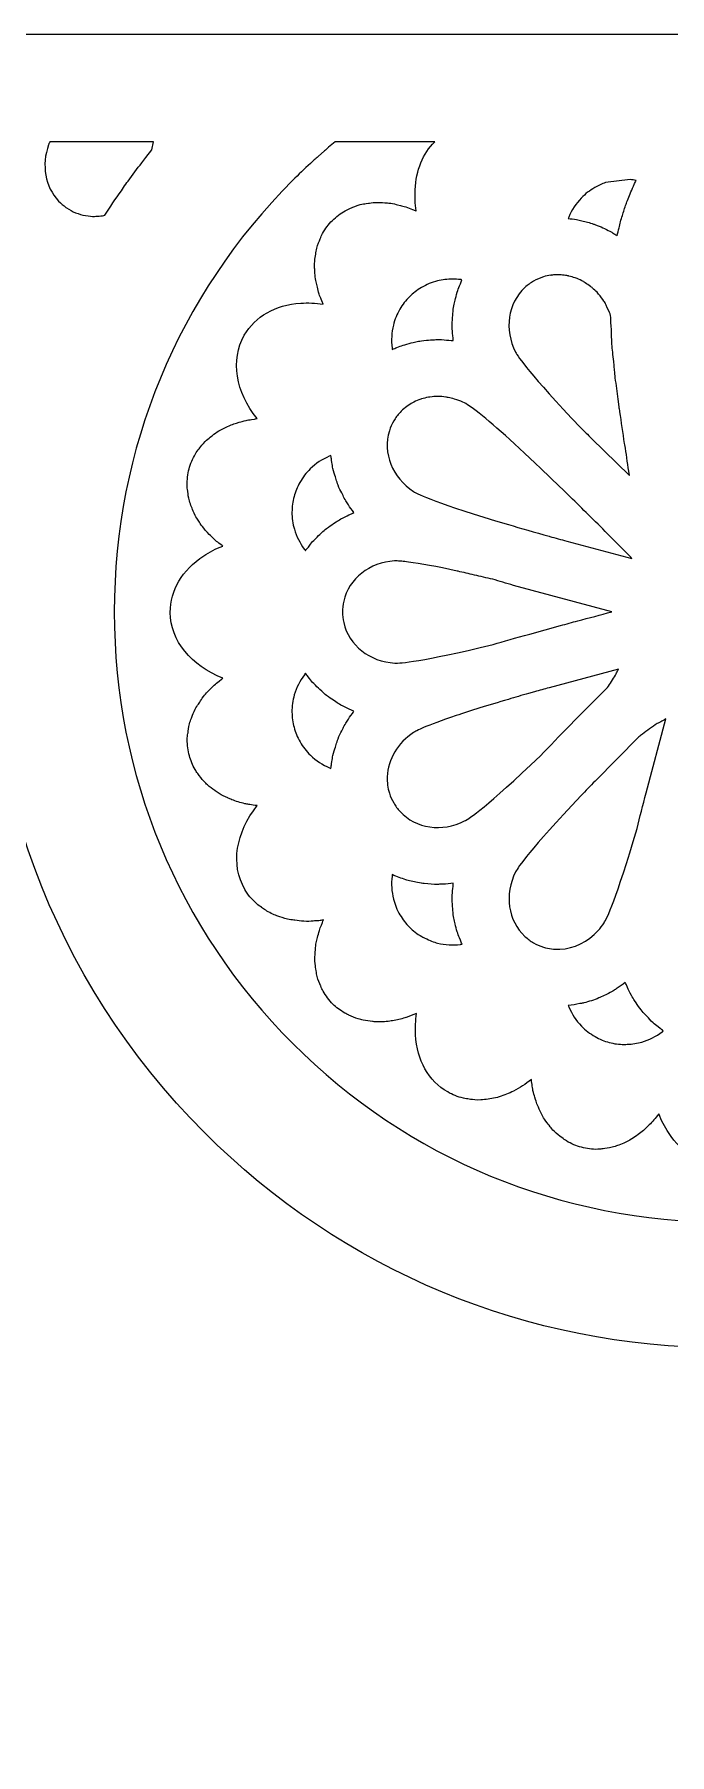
# Model space of a CAD drawing. Header units: millimetres. Extents: x 31 to 886, y -1164 to 562.
# Drawn here: x 220.5 to 267.8, y -148 to -19.9 of the extents above; entities that cross this region are included whole.
import ezdxf

# ---------------------------------------------------------------- set-up
doc = ezdxf.new("R2010")
doc.units = ezdxf.units.MM
doc.header["$MEASUREMENT"] = 0
doc.layers.add('Layer 4', color=7, linetype='Continuous')

msp = doc.modelspace()

# ---------------------------------------------------------------- linework, layer by layer
at = {"layer": 'Layer 4', "lineweight": 0}
msp.add_lwpolyline([(31.47, -19.87), (31.47, -468.29), (31.47, -581.1), (167.05, -581.1), (416.77, -581.1), (416.77, -19.87), (31.47, -19.87)], dxfattribs=at)
for points, knots in [([(39.47, -27.87), (39.47, -27.87), (183.81, -27.87), (183.81, -27.87), (189.93, -42.62), (202.08, -53.88), (217.23, -58.89), (216.05, -74.8), (221.81, -90.34), (233.1, -101.64), (243.45, -111.99), (257.17, -117.69), (271.71, -117.69), (273.08, -117.69), (274.47, -117.64), (275.85, -117.54), (280.01, -130.11), (288.38, -140.55), (299.66, -147.3), (291.05, -148.12), (282.67, -150.02), (274.15, -153.09), (264.72, -156.48), (255.42, -161.65), (246.51, -168.47), (238.43, -174.65), (225.02, -189.61), (220.25, -194.95), (219.86, -194.47), (219.41, -193.93), (218.96, -193.39), (215.78, -189.53), (210.97, -183.7), (208.04, -180.63), (194.32, -166.29), (178.92, -155.87), (162.26, -149.69), (153.42, -146.4), (143.44, -144.41), (132.59, -143.76), (131.5, -143.69), (130.56, -143.67), (129.72, -143.7), (114.96, -144.12), (101.32, -147.29), (89.18, -153.11), (76.95, -158.97), (65.94, -167.9), (55.52, -180.39), (52.03, -184.58), (49.31, -188.71), (47.42, -192.67), (44.65, -198.52), (41.61, -205.13), (39.47, -211.68), (39.47, -211.68), (39.47, -27.87), (39.47, -27.87)], [0, 0, 0, 0, 1, 1, 1, 2, 2, 2, 3, 3, 3, 4, 4, 4, 5, 5, 5, 6, 6, 6, 7, 7, 7, 8, 8, 8, 9, 9, 9, 10, 10, 10, 11, 11, 11, 12, 12, 12, 13, 13, 13, 14, 14, 14, 15, 15, 15, 16, 16, 16, 17, 17, 17, 18, 18, 18, 19, 19, 19, 19]), ([(221.52, -28.09), (221.53, -28.05), (221.56, -27.98), (221.61, -27.87), (221.61, -27.87), (229.34, -27.87), (229.34, -27.87), (229.34, -27.87), (229.21, -28.48), (229.21, -28.48), (229.21, -28.48), (228.77, -29.03), (228.77, -29.03), (228.67, -29.16), (228.56, -29.29), (228.46, -29.43), (228.11, -29.88), (227.76, -30.34), (227.44, -30.79), (227.32, -30.95), (227.22, -31.1), (227.09, -31.28), (227.09, -31.28), (226.94, -31.51), (226.94, -31.51), (226.5, -32.12), (226.09, -32.74), (225.71, -33.33), (225.69, -33.34), (225.66, -33.35), (225.63, -33.36), (225.5, -33.38), (225.34, -33.4), (225.12, -33.41), (225.06, -33.41), (225.01, -33.42), (224.95, -33.43), (224.76, -33.43), (224.53, -33.41), (224.26, -33.36), (224.02, -33.33), (223.78, -33.25), (223.52, -33.15), (223.3, -33.06), (223.08, -32.94), (222.86, -32.79), (222.86, -32.79), (222.81, -32.76), (222.81, -32.76), (222.62, -32.62), (222.44, -32.46), (222.26, -32.28), (221.26, -31.21), (220.98, -29.6), (221.52, -28.09)], [0, 0, 0, 0, 1, 1, 1, 2, 2, 2, 3, 3, 3, 4, 4, 4, 5, 5, 5, 6, 6, 6, 7, 7, 7, 8, 8, 8, 9, 9, 9, 10, 10, 10, 11, 11, 11, 12, 12, 12, 13, 13, 13, 14, 14, 14, 15, 15, 15, 16, 16, 16, 17, 17, 17, 18, 18, 18, 18]), ([(241.01, -29.48), (241.2, -29.31), (241.4, -29.14), (241.6, -28.96), (241.6, -28.96), (242.07, -28.55), (242.07, -28.55), (242.17, -28.46), (242.27, -28.37), (242.37, -28.28), (242.53, -28.14), (242.7, -28.01), (242.86, -27.87), (242.86, -27.87), (250.27, -27.87), (250.27, -27.87), (249.39, -28.74), (248.88, -29.98), (248.81, -31.45), (248.78, -31.95), (248.81, -32.48), (248.89, -33.02), (248.87, -33.01), (248.84, -33), (248.82, -32.99), (248.82, -32.99), (248.61, -32.9), (248.61, -32.9), (248.46, -32.84), (248.3, -32.77), (248.11, -32.71), (247.96, -32.67), (247.82, -32.63), (247.71, -32.61), (247.71, -32.61), (247.5, -32.56), (247.5, -32.56), (247.35, -32.52), (247.18, -32.48), (246.99, -32.45), (246.81, -32.43), (246.66, -32.42), (246.55, -32.41), (246.55, -32.41), (246.37, -32.4), (246.37, -32.4), (246.19, -32.39), (246.02, -32.38), (245.85, -32.39), (245.62, -32.4), (245.42, -32.43), (245.33, -32.45), (245.33, -32.45), (245.17, -32.47), (245.17, -32.47), (245.04, -32.49), (244.88, -32.51), (244.71, -32.55), (244.42, -32.63), (244.19, -32.74), (244.07, -32.79), (244.07, -32.79), (244, -32.82), (244, -32.82), (243.85, -32.88), (243.73, -32.93), (243.61, -33), (243.26, -33.2), (242.93, -33.44), (242.65, -33.73), (242.36, -34.02), (242.12, -34.34), (241.92, -34.7), (241.84, -34.84), (241.79, -34.97), (241.75, -35.09), (241.75, -35.09), (241.74, -35.1), (241.74, -35.1), (241.66, -35.27), (241.56, -35.5), (241.48, -35.79), (241.44, -35.95), (241.42, -36.1), (241.41, -36.24), (241.41, -36.24), (241.39, -36.36), (241.39, -36.36), (241.36, -36.5), (241.33, -36.7), (241.32, -36.95), (241.32, -37.11), (241.33, -37.26), (241.33, -37.36), (241.33, -37.36), (241.35, -37.54), (241.35, -37.54), (241.35, -37.7), (241.36, -37.88), (241.39, -38.08), (241.41, -38.23), (241.45, -38.38), (241.48, -38.49), (241.48, -38.49), (241.53, -38.7), (241.53, -38.7), (241.56, -38.85), (241.6, -39.02), (241.66, -39.21), (241.71, -39.35), (241.77, -39.49), (241.81, -39.6), (241.81, -39.6), (241.91, -39.83), (241.91, -39.83), (241.92, -39.88), (241.94, -39.92), (241.96, -39.96), (241.39, -39.88), (240.83, -39.85), (240.29, -39.89), (238.39, -40.02), (236.9, -40.87), (236.09, -42.28), (235.04, -44.13), (235.46, -46.51), (237.04, -48.49), (236.96, -48.5), (236.9, -48.52), (236.84, -48.53), (236.84, -48.53), (236.63, -48.56), (236.63, -48.56), (236.48, -48.57), (236.34, -48.59), (236.22, -48.62), (236.02, -48.67), (235.84, -48.72), (235.72, -48.76), (235.72, -48.76), (235.52, -48.82), (235.52, -48.82), (235.38, -48.86), (235.24, -48.9), (235.1, -48.96), (234.92, -49.03), (234.76, -49.11), (234.64, -49.18), (234.64, -49.18), (234.49, -49.25), (234.49, -49.25), (234.37, -49.31), (234.22, -49.38), (234.08, -49.47), (233.89, -49.6), (233.74, -49.72), (233.65, -49.8), (233.65, -49.8), (233.55, -49.87), (233.55, -49.87), (233.44, -49.96), (233.31, -50.06), (233.18, -50.19), (232.99, -50.38), (232.85, -50.56), (232.78, -50.66), (232.78, -50.66), (232.72, -50.74), (232.72, -50.74), (232.64, -50.84), (232.54, -50.97), (232.45, -51.12), (232.24, -51.47), (232.08, -51.85), (231.98, -52.24), (231.88, -52.63), (231.83, -53.04), (231.83, -53.45), (231.84, -53.59), (231.85, -53.73), (231.88, -53.88), (231.88, -53.88), (231.89, -53.94), (231.89, -53.94), (231.9, -54.1), (231.93, -54.34), (232, -54.62), (232.05, -54.78), (232.11, -54.92), (232.16, -55.05), (232.16, -55.05), (232.2, -55.15), (232.2, -55.15), (232.25, -55.28), (232.32, -55.48), (232.43, -55.7), (232.51, -55.84), (232.6, -55.97), (232.66, -56.06), (232.66, -56.06), (232.75, -56.19), (232.75, -56.19), (232.83, -56.33), (232.93, -56.49), (233.07, -56.65), (233.15, -56.76), (233.26, -56.87), (233.35, -56.96), (233.35, -56.96), (233.48, -57.11), (233.48, -57.11), (233.6, -57.23), (233.72, -57.36), (233.87, -57.49), (233.97, -57.59), (234.09, -57.68), (234.2, -57.76), (234.2, -57.76), (234.38, -57.9), (234.38, -57.9), (234.41, -57.93), (234.45, -57.96), (234.48, -57.98), (233.97, -58.18), (233.5, -58.42), (233.07, -58.7), (231.46, -59.76), (230.58, -61.26), (230.58, -62.92), (230.59, -65.04), (232.14, -66.89), (234.49, -67.82), (234.46, -67.85), (234.43, -67.87), (234.4, -67.9), (234.4, -67.9), (234.22, -68.04), (234.22, -68.04), (234.09, -68.14), (233.96, -68.23), (233.85, -68.33), (233.71, -68.47), (233.59, -68.6), (233.5, -68.69), (233.5, -68.69), (233.36, -68.84), (233.36, -68.84), (233.26, -68.95), (233.15, -69.06), (233.05, -69.19), (232.93, -69.34), (232.84, -69.49), (232.77, -69.61), (232.77, -69.61), (232.67, -69.75), (232.67, -69.75), (232.6, -69.86), (232.51, -70), (232.43, -70.14), (232.32, -70.36), (232.25, -70.55), (232.21, -70.66), (232.21, -70.66), (232.16, -70.8), (232.16, -70.8), (232.11, -70.92), (232.05, -71.06), (232.01, -71.22), (231.93, -71.5), (231.91, -71.74), (231.9, -71.88), (231.9, -71.88), (231.89, -71.95), (231.89, -71.95), (231.86, -72.08), (231.84, -72.22), (231.84, -72.39), (231.84, -72.81), (231.89, -73.21), (232, -73.6), (232.09, -73.95), (232.23, -74.28), (232.43, -74.63), (232.49, -74.73), (232.55, -74.82), (232.6, -74.89), (232.6, -74.89), (232.62, -74.92), (232.62, -74.92), (232.77, -75.14), (232.92, -75.33), (233.08, -75.5), (233.17, -75.6), (233.26, -75.68), (233.36, -75.77), (233.52, -75.92), (233.7, -76.06), (233.89, -76.19), (233.89, -76.19), (233.92, -76.22), (233.92, -76.22), (234.02, -76.28), (234.11, -76.35), (234.21, -76.41), (234.41, -76.53), (234.61, -76.63), (234.86, -76.74), (234.86, -76.74), (234.9, -76.76), (234.9, -76.76), (234.98, -76.8), (235.06, -76.83), (235.16, -76.87), (235.46, -76.99), (235.79, -77.09), (236.14, -77.17), (236.24, -77.19), (236.34, -77.21), (236.43, -77.22), (236.43, -77.22), (236.5, -77.23), (236.5, -77.23), (236.66, -77.26), (236.85, -77.29), (237.05, -77.31), (235.47, -79.31), (235.05, -81.7), (236.13, -83.55), (236.35, -83.94), (236.64, -84.29), (237, -84.61), (237.13, -84.73), (237.27, -84.82), (237.36, -84.88), (237.36, -84.88), (237.38, -84.9), (237.38, -84.9), (237.55, -85.02), (237.79, -85.19), (238.09, -85.34), (238.24, -85.42), (238.39, -85.47), (238.52, -85.51), (238.52, -85.51), (238.59, -85.54), (238.59, -85.54), (238.78, -85.61), (239.02, -85.7), (239.3, -85.76), (239.47, -85.8), (239.64, -85.82), (239.78, -85.84), (239.78, -85.84), (239.86, -85.85), (239.86, -85.85), (240.06, -85.88), (240.28, -85.91), (240.51, -85.92), (240.78, -85.95), (241.03, -85.93), (241.22, -85.91), (241.22, -85.91), (241.32, -85.9), (241.32, -85.9), (241.46, -85.9), (241.6, -85.89), (241.73, -85.87), (241.82, -85.86), (241.9, -85.85), (241.98, -85.83), (241.96, -85.9), (241.93, -85.95), (241.91, -86.01), (241.91, -86.01), (241.83, -86.21), (241.83, -86.21), (241.77, -86.35), (241.72, -86.48), (241.68, -86.62), (241.62, -86.81), (241.58, -86.98), (241.54, -87.14), (241.54, -87.14), (241.5, -87.33), (241.5, -87.33), (241.46, -87.46), (241.43, -87.6), (241.41, -87.75), (241.38, -87.98), (241.37, -88.18), (241.37, -88.3), (241.37, -88.3), (241.36, -88.45), (241.36, -88.45), (241.35, -88.57), (241.34, -88.73), (241.35, -88.89), (241.36, -89.14), (241.4, -89.36), (241.42, -89.48), (241.42, -89.48), (241.44, -89.61), (241.44, -89.61), (241.46, -89.77), (241.48, -89.9), (241.51, -90.03), (241.59, -90.32), (241.7, -90.55), (241.77, -90.71), (241.77, -90.71), (241.78, -90.74), (241.78, -90.74), (241.84, -90.89), (241.89, -91.01), (241.96, -91.12), (242.16, -91.48), (242.4, -91.81), (242.69, -92.1), (242.94, -92.34), (243.23, -92.56), (243.57, -92.76), (243.66, -92.82), (243.77, -92.87), (243.84, -92.9), (243.84, -92.9), (243.88, -92.92), (243.88, -92.92), (244.11, -93.03), (244.34, -93.12), (244.57, -93.19), (244.69, -93.23), (244.82, -93.26), (244.93, -93.29), (245.16, -93.34), (245.39, -93.37), (245.63, -93.39), (245.63, -93.39), (245.68, -93.4), (245.68, -93.4), (245.73, -93.4), (245.79, -93.41), (245.84, -93.41), (245.84, -93.41), (245.85, -93.41), (245.86, -93.41), (246.23, -93.45), (246.58, -93.41), (246.92, -93.36), (246.98, -93.36), (247.05, -93.34), (247.13, -93.33), (247.45, -93.28), (247.76, -93.2), (248.04, -93.12), (248.04, -93.12), (248.11, -93.1), (248.11, -93.1), (248.12, -93.09), (248.13, -93.09), (248.14, -93.09), (248.39, -93.01), (248.65, -92.91), (248.92, -92.79), (248.84, -93.33), (248.81, -93.87), (248.84, -94.38), (248.95, -96.3), (249.8, -97.82), (251.24, -98.64), (251.59, -98.85), (251.98, -99), (252.4, -99.1), (252.56, -99.14), (252.71, -99.16), (252.82, -99.17), (252.82, -99.17), (252.94, -99.19), (252.94, -99.19), (253.09, -99.21), (253.36, -99.26), (253.69, -99.23), (253.73, -99.23), (253.77, -99.23), (253.82, -99.22), (254.2, -99.2), (254.56, -99.14), (254.93, -99.04), (254.97, -99.03), (255.01, -99.01), (255.06, -99), (255.44, -98.89), (255.79, -98.74), (256.14, -98.57), (256.59, -98.34), (257.03, -98.05), (257.46, -97.71), (257.46, -97.76), (257.47, -97.81), (257.48, -97.86), (257.48, -97.86), (257.51, -98.08), (257.51, -98.08), (257.53, -98.24), (257.55, -98.39), (257.58, -98.53), (257.63, -98.72), (257.68, -98.89), (257.72, -99.02), (257.72, -99.02), (257.78, -99.21), (257.78, -99.21), (257.82, -99.36), (257.86, -99.5), (257.92, -99.63), (258, -99.84), (258.09, -100.01), (258.15, -100.11), (258.15, -100.11), (258.22, -100.26), (258.22, -100.26), (258.28, -100.39), (258.35, -100.52), (258.43, -100.66), (258.57, -100.87), (258.71, -101.03), (258.78, -101.12), (258.78, -101.12), (258.87, -101.23), (258.87, -101.23), (258.94, -101.33), (259.03, -101.44), (259.15, -101.56), (259.35, -101.77), (259.56, -101.91), (259.69, -102), (259.69, -102), (259.73, -102.04), (259.73, -102.04), (259.85, -102.14), (259.96, -102.22), (260.08, -102.29), (260.43, -102.5), (260.81, -102.66), (261.19, -102.76), (261.58, -102.86), (261.98, -102.93), (262.4, -102.91), (262.4, -102.91), (262.49, -102.9), (262.49, -102.9), (262.58, -102.9), (262.68, -102.88), (262.8, -102.87), (262.97, -102.85), (263.2, -102.83), (263.47, -102.76), (263.63, -102.72), (263.77, -102.67), (263.88, -102.63), (263.88, -102.63), (263.97, -102.59), (263.97, -102.59), (264.14, -102.53), (264.3, -102.47), (264.49, -102.38), (264.62, -102.32), (264.75, -102.24), (264.88, -102.16), (264.88, -102.16), (264.94, -102.13), (264.94, -102.13), (265.09, -102.04), (265.25, -101.94), (265.42, -101.81), (265.55, -101.71), (265.68, -101.6), (265.81, -101.5), (265.96, -101.36), (266.1, -101.23), (266.24, -101.09), (266.36, -100.97), (266.47, -100.85), (266.58, -100.72), (266.7, -100.58), (266.81, -100.44), (266.94, -100.26), (267.14, -100.77), (267.39, -101.24), (267.66, -101.66), (268.72, -103.27), (270.22, -104.16), (271.88, -104.16), (271.88, -104.16), (271.88, -104.16), (271.88, -104.16), (273.51, -104.15), (274.99, -103.28), (276.04, -101.69), (276.33, -101.26), (276.58, -100.77), (276.79, -100.25), (276.92, -100.44), (277.05, -100.6), (277.18, -100.74), (277.28, -100.86), (277.38, -100.96), (277.48, -101.07), (277.64, -101.23), (277.8, -101.38), (278.01, -101.56), (278.11, -101.64), (278.21, -101.72), (278.3, -101.79), (278.48, -101.92), (278.66, -102.04), (278.88, -102.17), (278.88, -102.17), (278.94, -102.2), (278.94, -102.2), (279.03, -102.26), (279.13, -102.32), (279.23, -102.36), (279.53, -102.51), (279.81, -102.6), (279.92, -102.64), (279.92, -102.64), (279.93, -102.64), (279.93, -102.64), (280.04, -102.68), (280.15, -102.72), (280.26, -102.75), (280.55, -102.82), (280.86, -102.87), (281.14, -102.88), (281.17, -102.88), (281.21, -102.89), (281.26, -102.89), (281.26, -102.89), (281.34, -102.9), (281.34, -102.9), (281.36, -102.9), (281.38, -102.9), (281.4, -102.9), (281.79, -102.9), (282.18, -102.84), (282.56, -102.74), (282.95, -102.64), (283.32, -102.48), (283.69, -102.26), (283.82, -102.18), (283.93, -102.09), (284.03, -102.01), (284.03, -102.01), (284.04, -102), (284.04, -102), (284.17, -101.91), (284.39, -101.75), (284.6, -101.53), (284.72, -101.42), (284.8, -101.31), (284.88, -101.2), (284.88, -101.2), (284.94, -101.12), (284.94, -101.12), (285.03, -101.02), (285.18, -100.85), (285.32, -100.62), (285.4, -100.49), (285.46, -100.36), (285.5, -100.27), (285.5, -100.27), (285.59, -100.11), (285.59, -100.11), (285.65, -99.98), (285.74, -99.81), (285.83, -99.6), (285.87, -99.47), (285.91, -99.34), (285.95, -99.21), (285.95, -99.21), (286, -99.04), (286, -99.04), (286.05, -98.88), (286.11, -98.7), (286.15, -98.49), (286.18, -98.35), (286.2, -98.21), (286.21, -98.1), (286.21, -98.1), (286.24, -97.89), (286.24, -97.89), (286.25, -97.82), (286.26, -97.75), (286.27, -97.68), (286.34, -97.74), (286.41, -97.79), (286.47, -97.83), (286.47, -97.83), (286.48, -97.84), (286.48, -97.84), (286.53, -97.88), (286.59, -97.93), (286.64, -97.97), (286.95, -98.18), (287.28, -98.38), (287.62, -98.55), (287.69, -98.59), (287.77, -98.62), (287.82, -98.64), (287.82, -98.64), (287.86, -98.66), (287.86, -98.66), (288.13, -98.78), (288.4, -98.88), (288.65, -98.96), (288.77, -98.99), (288.88, -99.02), (288.99, -99.05), (289.26, -99.12), (289.53, -99.16), (289.8, -99.18), (289.8, -99.18), (289.84, -99.19), (289.84, -99.19), (289.92, -99.2), (289.97, -99.2), (290.02, -99.2), (290.38, -99.24), (290.67, -99.19), (290.83, -99.16), (290.83, -99.16), (290.95, -99.14), (290.95, -99.14), (291.09, -99.13), (291.22, -99.11), (291.34, -99.08), (291.76, -98.98), (292.15, -98.82), (292.51, -98.61), (293.95, -97.78), (294.79, -96.26), (294.89, -94.33), (294.92, -93.83), (294.89, -93.3), (294.81, -92.77), (295.09, -92.89), (295.34, -92.99), (295.58, -93.06), (295.63, -93.08), (295.68, -93.09), (295.71, -93.1), (296.01, -93.19), (296.3, -93.26), (296.62, -93.31), (296.62, -93.31), (296.65, -93.32), (296.65, -93.32), (296.7, -93.32), (296.75, -93.33), (296.8, -93.34), (297.11, -93.38), (297.46, -93.43), (297.82, -93.39), (297.9, -93.38), (297.98, -93.38), (298.05, -93.37), (298.05, -93.37), (298.09, -93.37), (298.09, -93.37), (298.34, -93.35), (298.58, -93.31), (298.82, -93.26), (298.94, -93.23), (299.06, -93.2), (299.17, -93.16), (299.4, -93.09), (299.63, -93), (299.84, -92.89), (299.84, -92.89), (299.88, -92.87), (299.88, -92.87), (299.99, -92.83), (300.08, -92.78), (300.17, -92.72), (300.52, -92.52), (300.81, -92.3), (301.05, -92.05), (301.34, -91.76), (301.58, -91.43), (301.78, -91.07), (301.85, -90.96), (301.9, -90.83), (301.96, -90.68), (301.96, -90.68), (301.97, -90.65), (301.97, -90.65), (302.04, -90.49), (302.14, -90.26), (302.22, -89.97), (302.26, -89.8), (302.28, -89.64), (302.3, -89.51), (302.3, -89.51), (302.31, -89.43), (302.31, -89.43), (302.33, -89.3), (302.37, -89.09), (302.38, -88.83), (302.38, -88.67), (302.37, -88.51), (302.36, -88.39), (302.36, -88.39), (302.36, -88.34), (302.36, -88.34), (302.36, -88.34), (302.35, -88.24), (302.35, -88.24), (302.35, -88.07), (302.34, -87.9), (302.31, -87.7), (302.29, -87.55), (302.25, -87.41), (302.22, -87.29), (302.22, -87.29), (302.17, -87.09), (302.17, -87.09), (302.14, -86.93), (302.1, -86.76), (302.04, -86.57), (301.99, -86.43), (301.93, -86.29), (301.88, -86.17), (301.88, -86.17), (301.8, -85.96), (301.8, -85.96), (301.78, -85.91), (301.76, -85.86), (301.74, -85.81), (301.82, -85.82), (301.9, -85.83), (301.99, -85.84), (302.14, -85.86), (302.3, -85.87), (302.45, -85.88), (302.45, -85.88), (302.53, -85.88), (302.53, -85.88), (302.76, -85.91), (302.99, -85.91), (303.23, -85.89), (303.23, -85.89), (303.3, -85.89), (303.3, -85.89), (303.37, -85.89), (303.44, -85.88), (303.46, -85.88), (303.81, -85.85), (304.17, -85.8), (304.51, -85.71), (304.57, -85.7), (304.63, -85.68), (304.7, -85.66), (305.05, -85.57), (305.38, -85.44), (305.71, -85.27), (305.74, -85.25), (305.77, -85.24), (305.85, -85.19), (306.2, -85), (306.5, -84.79), (306.74, -84.56), (306.79, -84.51), (306.84, -84.47), (306.87, -84.43), (307.17, -84.14), (307.41, -83.83), (307.61, -83.49), (308.66, -81.65), (308.24, -79.27), (306.66, -77.29), (306.85, -77.26), (307.05, -77.23), (307.24, -77.2), (307.24, -77.2), (307.3, -77.19), (307.3, -77.19), (307.39, -77.17), (307.49, -77.16), (307.58, -77.14), (307.92, -77.06), (308.26, -76.95), (308.56, -76.83), (308.66, -76.8), (308.74, -76.76), (308.82, -76.72), (308.82, -76.72), (308.86, -76.7), (308.86, -76.7), (309.11, -76.59), (309.32, -76.48), (309.51, -76.37), (309.53, -76.35), (309.56, -76.33), (309.58, -76.32), (309.59, -76.38), (309.6, -76.45), (309.61, -76.52), (309.63, -76.7), (309.66, -76.88), (309.69, -77.05), (309.69, -77.05), (309.72, -77.23), (309.72, -77.23), (309.73, -77.35), (309.75, -77.47), (309.78, -77.6), (309.81, -77.77), (309.85, -77.94), (309.88, -78.12), (309.88, -78.12), (309.94, -78.36), (309.94, -78.36), (309.96, -78.45), (309.98, -78.55), (310, -78.66), (310.04, -78.8), (310.08, -78.95), (310.13, -79.13), (310.13, -79.13), (310.18, -79.34), (310.18, -79.34), (310.21, -79.45), (310.24, -79.56), (310.27, -79.67), (310.32, -79.84), (310.37, -79.99), (310.42, -80.15), (310.42, -80.15), (310.49, -80.37), (310.49, -80.37), (310.52, -80.47), (310.55, -80.56), (310.59, -80.66), (310.63, -80.79), (310.68, -80.92), (310.73, -81.06), (310.73, -81.06), (310.83, -81.35), (310.83, -81.35), (310.86, -81.44), (310.9, -81.53), (310.93, -81.63), (310.98, -81.76), (311.03, -81.88), (311.09, -82.01), (311.09, -82.01), (311.14, -82.13), (311.14, -82.13), (311.27, -82.46), (311.4, -82.78), (311.54, -83.08), (311.54, -83.08), (311.68, -83.41), (311.68, -83.41), (311.75, -83.58), (311.83, -83.74), (311.91, -83.9), (311.91, -83.9), (312.02, -84.15), (312.02, -84.15), (312.02, -84.15), (311.82, -84.54), (311.82, -84.54), (311.76, -84.66), (311.69, -84.78), (311.63, -84.89), (311.49, -85.14), (311.35, -85.39), (311.2, -85.65), (311.2, -85.65), (310.9, -86.16), (310.9, -86.16), (310.84, -86.26), (310.78, -86.37), (310.72, -86.47), (310.57, -86.71), (310.42, -86.95), (310.25, -87.21), (310.25, -87.21), (309.92, -87.73), (309.92, -87.73), (309.86, -87.82), (309.8, -87.91), (309.74, -88.01), (309.57, -88.26), (309.4, -88.51), (309.22, -88.77), (309.22, -88.77), (308.92, -89.2), (308.92, -89.2), (308.85, -89.3), (308.78, -89.4), (308.71, -89.5), (308.52, -89.77), (308.32, -90.02), (308.12, -90.29), (308.12, -90.29), (307.79, -90.73), (307.79, -90.73), (307.73, -90.8), (307.68, -90.88), (307.62, -90.95), (307.42, -91.21), (307.21, -91.46), (306.99, -91.73), (306.99, -91.73), (306.65, -92.13), (306.65, -92.13), (306.59, -92.21), (306.53, -92.28), (306.47, -92.36), (306.25, -92.62), (306.02, -92.86), (305.78, -93.14), (305.78, -93.14), (305.46, -93.5), (305.46, -93.5), (305.39, -93.57), (305.33, -93.65), (305.26, -93.72), (304.85, -94.16), (304.43, -94.6), (304, -95.04), (295.42, -103.61), (284.01, -108.33), (271.85, -108.33), (271.85, -108.33), (271.85, -108.33), (271.85, -108.33), (259.69, -108.33), (248.27, -103.61), (239.7, -95.04), (231.13, -86.46), (226.41, -75.05), (226.41, -62.89), (226.41, -50.73), (231.13, -39.31), (239.7, -30.74), (240.12, -30.32), (240.56, -29.9), (241.01, -29.48)], [0, 0, 0, 0, 1, 1, 1, 2, 2, 2, 3, 3, 3, 4, 4, 4, 5, 5, 5, 6, 6, 6, 7, 7, 7, 8, 8, 8, 9, 9, 9, 10, 10, 10, 11, 11, 11, 12, 12, 12, 13, 13, 13, 14, 14, 14, 15, 15, 15, 16, 16, 16, 17, 17, 17, 18, 18, 18, 19, 19, 19, 20, 20, 20, 21, 21, 21, 22, 22, 22, 23, 23, 23, 24, 24, 24, 25, 25, 25, 26, 26, 26, 27, 27, 27, 28, 28, 28, 29, 29, 29, 30, 30, 30, 31, 31, 31, 32, 32, 32, 33, 33, 33, 34, 34, 34, 35, 35, 35, 36, 36, 36, 37, 37, 37, 38, 38, 38, 39, 39, 39, 40, 40, 40, 41, 41, 41, 42, 42, 42, 43, 43, 43, 44, 44, 44, 45, 45, 45, 46, 46, 46, 47, 47, 47, 48, 48, 48, 49, 49, 49, 50, 50, 50, 51, 51, 51, 52, 52, 52, 53, 53, 53, 54, 54, 54, 55, 55, 55, 56, 56, 56, 57, 57, 57, 58, 58, 58, 59, 59, 59, 60, 60, 60, 61, 61, 61, 62, 62, 62, 63, 63, 63, 64, 64, 64, 65, 65, 65, 66, 66, 66, 67, 67, 67, 68, 68, 68, 69, 69, 69, 70, 70, 70, 71, 71, 71, 72, 72, 72, 73, 73, 73, 74, 74, 74, 75, 75, 75, 76, 76, 76, 77, 77, 77, 78, 78, 78, 79, 79, 79, 80, 80, 80, 81, 81, 81, 82, 82, 82, 83, 83, 83, 84, 84, 84, 85, 85, 85, 86, 86, 86, 87, 87, 87, 88, 88, 88, 89, 89, 89, 90, 90, 90, 91, 91, 91, 92, 92, 92, 93, 93, 93, 94, 94, 94, 95, 95, 95, 96, 96, 96, 97, 97, 97, 98, 98, 98, 99, 99, 99, 100, 100, 100, 101, 101, 101, 102, 102, 102, 103, 103, 103, 104, 104, 104, 105, 105, 105, 106, 106, 106, 107, 107, 107, 108, 108, 108, 109, 109, 109, 110, 110, 110, 111, 111, 111, 112, 112, 112, 113, 113, 113, 114, 114, 114, 115, 115, 115, 116, 116, 116, 117, 117, 117, 118, 118, 118, 119, 119, 119, 120, 120, 120, 121, 121, 121, 122, 122, 122, 123, 123, 123, 124, 124, 124, 125, 125, 125, 126, 126, 126, 127, 127, 127, 128, 128, 128, 129, 129, 129, 130, 130, 130, 131, 131, 131, 132, 132, 132, 133, 133, 133, 134, 134, 134, 135, 135, 135, 136, 136, 136, 137, 137, 137, 138, 138, 138, 139, 139, 139, 140, 140, 140, 141, 141, 141, 142, 142, 142, 143, 143, 143, 144, 144, 144, 145, 145, 145, 146, 146, 146, 147, 147, 147, 148, 148, 148, 149, 149, 149, 150, 150, 150, 151, 151, 151, 152, 152, 152, 153, 153, 153, 154, 154, 154, 155, 155, 155, 156, 156, 156, 157, 157, 157, 158, 158, 158, 159, 159, 159, 160, 160, 160, 161, 161, 161, 162, 162, 162, 163, 163, 163, 164, 164, 164, 165, 165, 165, 166, 166, 166, 167, 167, 167, 168, 168, 168, 169, 169, 169, 170, 170, 170, 171, 171, 171, 172, 172, 172, 173, 173, 173, 174, 174, 174, 175, 175, 175, 176, 176, 176, 177, 177, 177, 178, 178, 178, 179, 179, 179, 180, 180, 180, 181, 181, 181, 182, 182, 182, 183, 183, 183, 184, 184, 184, 185, 185, 185, 186, 186, 186, 187, 187, 187, 188, 188, 188, 189, 189, 189, 190, 190, 190, 191, 191, 191, 192, 192, 192, 193, 193, 193, 194, 194, 194, 195, 195, 195, 196, 196, 196, 197, 197, 197, 198, 198, 198, 199, 199, 199, 200, 200, 200, 201, 201, 201, 202, 202, 202, 203, 203, 203, 204, 204, 204, 205, 205, 205, 206, 206, 206, 207, 207, 207, 208, 208, 208, 209, 209, 209, 210, 210, 210, 211, 211, 211, 212, 212, 212, 213, 213, 213, 214, 214, 214, 215, 215, 215, 216, 216, 216, 217, 217, 217, 218, 218, 218, 219, 219, 219, 220, 220, 220, 221, 221, 221, 222, 222, 222, 223, 223, 223, 224, 224, 224, 225, 225, 225, 226, 226, 226, 227, 227, 227, 228, 228, 228, 229, 229, 229, 230, 230, 230, 231, 231, 231, 232, 232, 232, 233, 233, 233, 234, 234, 234, 235, 235, 235, 236, 236, 236, 237, 237, 237, 238, 238, 238, 239, 239, 239, 240, 240, 240, 241, 241, 241, 242, 242, 242, 243, 243, 243, 244, 244, 244, 245, 245, 245, 246, 246, 246, 247, 247, 247, 248, 248, 248, 249, 249, 249, 250, 250, 250, 251, 251, 251, 252, 252, 252, 253, 253, 253, 254, 254, 254, 255, 255, 255, 256, 256, 256, 257, 257, 257, 258, 258, 258, 259, 259, 259, 260, 260, 260, 261, 261, 261, 262, 262, 262, 263, 263, 263, 264, 264, 264, 265, 265, 265, 266, 266, 266, 267, 267, 267, 268, 268, 268, 269, 269, 269, 270, 270, 270, 271, 271, 271, 272, 272, 272, 273, 273, 273, 274, 274, 274, 275, 275, 275, 276, 276, 276, 277, 277, 277, 278, 278, 278, 279, 279, 279, 280, 280, 280, 281, 281, 281, 282, 282, 282, 283, 283, 283, 284, 284, 284, 285, 285, 285, 286, 286, 286, 287, 287, 287, 288, 288, 288, 289, 289, 289, 290, 290, 290, 291, 291, 291, 292, 292, 292, 293, 293, 293, 294, 294, 294, 295, 295, 295, 296, 296, 296, 297, 297, 297, 298, 298, 298, 299, 299, 299, 300, 300, 300, 301, 301, 301, 302, 302, 302, 303, 303, 303, 304, 304, 304, 305, 305, 305, 306, 306, 306, 307, 307, 307, 308, 308, 308, 309, 309, 309, 310, 310, 310, 311, 311, 311, 312, 312, 312, 313, 313, 313, 314, 314, 314, 315, 315, 315, 316, 316, 316, 317, 317, 317, 318, 318, 318, 319, 319, 319, 320, 320, 320, 321, 321, 321, 322, 322, 322, 323, 323, 323, 324, 324, 324, 325, 325, 325, 326, 326, 326, 327, 327, 327, 328, 328, 328, 329, 329, 329, 330, 330, 330, 331, 331, 331, 332, 332, 332, 333, 333, 333, 334, 334, 334, 335, 335, 335, 336, 336, 336, 337, 337, 337, 338, 338, 338, 339, 339, 339, 340, 340, 340, 341, 341, 341, 342, 342, 342, 343, 343, 343, 344, 344, 344, 345, 345, 345, 346, 346, 346, 347, 347, 347, 348, 348, 348, 349, 349, 349, 350, 350, 350, 350]), ([(260.24, -33.48), (260.47, -32.95), (260.78, -32.47), (261.18, -32.06), (261.47, -31.75), (261.81, -31.49), (262.18, -31.28), (262.44, -31.13), (262.72, -31), (262.99, -30.91), (262.99, -30.91), (264.81, -30.69), (264.81, -30.69), (264.96, -30.7), (265.11, -30.72), (265.26, -30.75), (265.21, -30.85), (265.16, -30.95), (265.11, -31.05), (265.08, -31.13), (265.04, -31.21), (265.02, -31.27), (265.02, -31.27), (265, -31.32), (265, -31.32), (264.83, -31.71), (264.69, -32.04), (264.57, -32.35), (264.53, -32.47), (264.49, -32.58), (264.45, -32.71), (264.45, -32.71), (264.4, -32.85), (264.4, -32.85), (264.32, -33.1), (264.22, -33.4), (264.13, -33.71), (264.09, -33.86), (264.06, -34.01), (264.01, -34.18), (264.01, -34.18), (263.99, -34.29), (263.99, -34.29), (263.94, -34.48), (263.89, -34.67), (263.85, -34.87), (263.81, -34.84), (263.78, -34.82), (263.74, -34.79), (263.74, -34.79), (263.68, -34.75), (263.68, -34.75), (263.6, -34.7), (263.52, -34.65), (263.44, -34.61), (263.1, -34.41), (262.74, -34.24), (262.37, -34.1), (262.29, -34.06), (262.2, -34.03), (262.13, -34.01), (262.13, -34.01), (262.09, -34), (262.09, -34), (261.79, -33.89), (261.51, -33.81), (261.22, -33.75), (261.09, -33.71), (260.96, -33.69), (260.82, -33.66), (260.61, -33.63), (260.41, -33.6), (260.2, -33.58), (260.21, -33.55), (260.23, -33.51), (260.24, -33.48)], [0, 0, 0, 0, 1, 1, 1, 2, 2, 2, 3, 3, 3, 4, 4, 4, 5, 5, 5, 6, 6, 6, 7, 7, 7, 8, 8, 8, 9, 9, 9, 10, 10, 10, 11, 11, 11, 12, 12, 12, 13, 13, 13, 14, 14, 14, 15, 15, 15, 16, 16, 16, 17, 17, 17, 18, 18, 18, 19, 19, 19, 20, 20, 20, 21, 21, 21, 22, 22, 22, 23, 23, 23, 24, 24, 24, 25, 25, 25, 25]), ([(251.61, -38.1), (251.79, -38.1), (251.98, -38.11), (252.17, -38.13), (252.21, -38.13), (252.25, -38.14), (252.29, -38.14), (252.25, -38.24), (252.21, -38.34), (252.18, -38.44), (252.18, -38.44), (252.11, -38.61), (252.11, -38.61), (252.05, -38.76), (251.99, -38.91), (251.94, -39.07), (251.87, -39.29), (251.83, -39.49), (251.79, -39.67), (251.79, -39.67), (251.75, -39.86), (251.75, -39.86), (251.71, -40.01), (251.68, -40.17), (251.65, -40.33), (251.62, -40.57), (251.61, -40.78), (251.6, -40.96), (251.6, -40.96), (251.58, -41.17), (251.58, -41.17), (251.57, -41.32), (251.56, -41.47), (251.56, -41.62), (251.57, -41.87), (251.59, -42.1), (251.61, -42.29), (251.61, -42.29), (251.63, -42.49), (251.63, -42.49), (251.63, -42.56), (251.64, -42.62), (251.64, -42.68), (251.59, -42.68), (251.54, -42.67), (251.49, -42.67), (251.49, -42.67), (251.31, -42.65), (251.31, -42.65), (251.09, -42.63), (250.85, -42.6), (250.56, -42.6), (250.42, -42.6), (250.28, -42.61), (250.17, -42.62), (250.17, -42.62), (249.96, -42.63), (249.96, -42.63), (249.76, -42.64), (249.54, -42.65), (249.28, -42.69), (249.13, -42.71), (248.98, -42.75), (248.86, -42.78), (248.86, -42.78), (248.66, -42.82), (248.66, -42.82), (248.47, -42.86), (248.26, -42.91), (248.03, -42.98), (247.87, -43.03), (247.73, -43.08), (247.58, -43.14), (247.58, -43.14), (247.45, -43.2), (247.45, -43.2), (247.35, -43.23), (247.23, -43.28), (247.11, -43.33), (247.1, -43.3), (247.1, -43.26), (247.09, -43.23), (247.02, -42.65), (247.05, -42.08), (247.19, -41.52), (247.29, -41.11), (247.45, -40.71), (247.67, -40.34), (247.87, -39.99), (248.11, -39.68), (248.38, -39.42), (248.64, -39.16), (248.94, -38.92), (249.29, -38.72), (249.66, -38.5), (250.05, -38.34), (250.47, -38.23), (250.83, -38.14), (251.22, -38.1), (251.61, -38.1)], [0, 0, 0, 0, 1, 1, 1, 2, 2, 2, 3, 3, 3, 4, 4, 4, 5, 5, 5, 6, 6, 6, 7, 7, 7, 8, 8, 8, 9, 9, 9, 10, 10, 10, 11, 11, 11, 12, 12, 12, 13, 13, 13, 14, 14, 14, 15, 15, 15, 16, 16, 16, 17, 17, 17, 18, 18, 18, 19, 19, 19, 20, 20, 20, 21, 21, 21, 22, 22, 22, 23, 23, 23, 24, 24, 24, 25, 25, 25, 26, 26, 26, 27, 27, 27, 28, 28, 28, 29, 29, 29, 30, 30, 30, 31, 31, 31, 32, 32, 32, 33, 33, 33, 33]), ([(256.98, -38.72), (257.19, -38.53), (257.4, -38.38), (257.63, -38.25), (257.85, -38.12), (258.1, -38.01), (258.36, -37.93), (258.53, -37.87), (258.71, -37.83), (258.93, -37.8), (258.93, -37.8), (258.92, -37.81), (258.92, -37.81), (258.92, -37.81), (258.95, -37.8), (258.95, -37.8), (258.95, -37.8), (258.95, -37.8), (258.96, -37.8), (259.01, -37.8), (259.06, -37.8), (259.1, -37.79), (259.22, -37.78), (259.35, -37.77), (259.46, -37.77), (259.46, -37.77), (259.68, -37.79), (259.68, -37.79), (259.82, -37.8), (259.96, -37.81), (260.11, -37.84), (260.11, -37.84), (260.16, -37.85), (260.16, -37.85), (260.2, -37.86), (260.23, -37.86), (260.26, -37.87), (260.41, -37.9), (260.56, -37.95), (260.73, -38.01), (260.77, -38.03), (260.8, -38.04), (260.86, -38.05), (261.02, -38.12), (261.18, -38.2), (261.33, -38.28), (261.33, -38.28), (261.35, -38.3), (261.35, -38.3), (261.4, -38.32), (261.44, -38.35), (261.47, -38.37), (261.61, -38.46), (261.75, -38.55), (261.86, -38.64), (261.91, -38.68), (261.96, -38.72), (262.02, -38.77), (262.12, -38.86), (262.23, -38.97), (262.35, -39.08), (262.35, -39.08), (262.47, -39.22), (262.47, -39.22), (262.64, -39.4), (262.76, -39.57), (262.86, -39.73), (262.89, -39.77), (262.92, -39.82), (262.95, -39.87), (262.95, -39.87), (262.98, -39.94), (262.98, -39.94), (263.02, -40.01), (263.06, -40.09), (263.09, -40.15), (263.09, -40.15), (263.28, -40.58), (263.28, -40.58), (263.3, -40.64), (263.33, -40.71), (263.36, -40.78), (263.37, -41.04), (263.38, -41.31), (263.4, -41.56), (263.4, -41.56), (263.42, -41.91), (263.42, -41.91), (263.42, -42.01), (263.42, -42.12), (263.43, -42.22), (263.43, -42.22), (263.43, -42.26), (263.43, -42.26), (263.44, -42.48), (263.45, -42.7), (263.46, -42.93), (263.49, -43.33), (263.54, -43.75), (263.59, -44.23), (263.59, -44.23), (263.62, -44.52), (263.62, -44.52), (263.63, -44.63), (263.64, -44.75), (263.65, -44.87), (263.67, -45.07), (263.69, -45.26), (263.71, -45.46), (263.78, -45.99), (263.85, -46.52), (263.92, -47.05), (263.92, -47.05), (264, -47.61), (264, -47.61), (264.01, -47.73), (264.03, -47.85), (264.05, -47.97), (264.16, -48.76), (264.28, -49.55), (264.4, -50.34), (264.4, -50.34), (264.42, -50.43), (264.42, -50.43), (264.52, -51.09), (264.62, -51.75), (264.71, -52.4), (264.71, -52.4), (264.76, -52.73), (264.76, -52.73), (264.76, -52.73), (261.95, -49.96), (261.95, -49.96), (261.67, -49.69), (261.39, -49.42), (261.14, -49.18), (257.31, -45.15), (256.47, -43.89), (256.28, -43.53), (255.43, -41.86), (255.71, -39.89), (256.98, -38.72)], [0, 0, 0, 0, 1, 1, 1, 2, 2, 2, 3, 3, 3, 4, 4, 4, 5, 5, 5, 6, 6, 6, 7, 7, 7, 8, 8, 8, 9, 9, 9, 10, 10, 10, 11, 11, 11, 12, 12, 12, 13, 13, 13, 14, 14, 14, 15, 15, 15, 16, 16, 16, 17, 17, 17, 18, 18, 18, 19, 19, 19, 20, 20, 20, 21, 21, 21, 22, 22, 22, 23, 23, 23, 24, 24, 24, 25, 25, 25, 26, 26, 26, 27, 27, 27, 28, 28, 28, 29, 29, 29, 30, 30, 30, 31, 31, 31, 32, 32, 32, 33, 33, 33, 34, 34, 34, 35, 35, 35, 36, 36, 36, 37, 37, 37, 38, 38, 38, 39, 39, 39, 40, 40, 40, 41, 41, 41, 42, 42, 42, 43, 43, 43, 44, 44, 44, 45, 45, 45, 46, 46, 46, 47, 47, 47, 47]), ([(253.15, -47.76), (254.21, -48.55), (255.9, -50.04), (258.16, -52.2), (258.78, -52.78), (259.4, -53.39), (260.03, -54), (260.03, -54), (260.53, -54.48), (260.53, -54.48), (261.42, -55.36), (262.36, -56.29), (263.31, -57.24), (263.31, -57.24), (264.25, -58.19), (264.25, -58.19), (264.49, -58.43), (264.73, -58.67), (264.95, -58.9), (264.95, -58.9), (260.09, -57.61), (260.09, -57.61), (259.67, -57.5), (259.25, -57.38), (258.83, -57.27), (258.83, -57.27), (258.79, -57.25), (258.79, -57.25), (257.69, -56.95), (256.67, -56.65), (255.75, -56.38), (250.39, -54.8), (249.03, -54.12), (248.69, -53.91), (247.11, -52.89), (246.37, -51.03), (246.89, -49.4), (246.89, -49.4), (246.89, -49.4), (246.89, -49.4), (246.97, -49.14), (247.08, -48.89), (247.21, -48.66), (247.34, -48.44), (247.49, -48.23), (247.69, -48.02), (247.79, -47.9), (247.92, -47.79), (248.09, -47.65), (248.09, -47.65), (248.18, -47.58), (248.18, -47.58), (248.33, -47.48), (248.48, -47.38), (248.61, -47.3), (248.61, -47.3), (248.71, -47.25), (248.71, -47.25), (248.87, -47.18), (249.03, -47.11), (249.23, -47.04), (249.23, -47.04), (249.28, -47.02), (249.28, -47.02), (249.44, -46.97), (249.61, -46.93), (249.8, -46.9), (249.8, -46.9), (249.91, -46.88), (249.91, -46.88), (250.12, -46.85), (250.32, -46.84), (250.45, -46.83), (250.45, -46.83), (250.52, -46.84), (250.52, -46.84), (250.69, -46.84), (250.88, -46.85), (251.1, -46.89), (251.13, -46.89), (251.15, -46.9), (251.21, -46.91), (251.21, -46.91), (251.27, -46.92), (251.27, -46.92), (251.42, -46.95), (251.58, -46.98), (251.74, -47.03), (251.74, -47.03), (251.9, -47.08), (251.9, -47.08), (252.13, -47.16), (252.33, -47.24), (252.49, -47.32), (252.57, -47.37), (252.77, -47.48), (253.15, -47.76)], [0, 0, 0, 0, 1, 1, 1, 2, 2, 2, 3, 3, 3, 4, 4, 4, 5, 5, 5, 6, 6, 6, 7, 7, 7, 8, 8, 8, 9, 9, 9, 10, 10, 10, 11, 11, 11, 12, 12, 12, 13, 13, 13, 14, 14, 14, 15, 15, 15, 16, 16, 16, 17, 17, 17, 18, 18, 18, 19, 19, 19, 20, 20, 20, 21, 21, 21, 22, 22, 22, 23, 23, 23, 24, 24, 24, 25, 25, 25, 26, 26, 26, 27, 27, 27, 28, 28, 28, 29, 29, 29, 30, 30, 30, 31, 31, 31, 32, 32, 32, 32]), ([(239.64, -55.45), (239.64, -55.05), (239.69, -54.66), (239.79, -54.3), (239.88, -53.94), (240.03, -53.59), (240.23, -53.24), (240.44, -52.86), (240.7, -52.53), (241, -52.23), (241.41, -51.83), (241.89, -51.51), (242.42, -51.29), (242.46, -51.27), (242.5, -51.25), (242.54, -51.24), (242.55, -51.36), (242.57, -51.47), (242.59, -51.57), (242.59, -51.57), (242.61, -51.75), (242.61, -51.75), (242.63, -51.9), (242.66, -52.06), (242.69, -52.21), (242.75, -52.45), (242.81, -52.66), (242.87, -52.83), (242.87, -52.83), (242.92, -53.01), (242.92, -53.01), (242.97, -53.15), (243.01, -53.3), (243.07, -53.45), (243.16, -53.67), (243.26, -53.86), (243.34, -54.02), (243.34, -54.02), (243.44, -54.21), (243.44, -54.21), (243.5, -54.35), (243.57, -54.48), (243.64, -54.61), (243.77, -54.83), (243.91, -55.02), (244.02, -55.17), (244.02, -55.17), (244.14, -55.34), (244.14, -55.34), (244.18, -55.39), (244.21, -55.44), (244.25, -55.49), (244.19, -55.52), (244.14, -55.54), (244.08, -55.57), (244.08, -55.57), (243.88, -55.66), (243.88, -55.66), (243.7, -55.74), (243.5, -55.83), (243.28, -55.96), (243.15, -56.03), (243.03, -56.11), (242.92, -56.18), (242.92, -56.18), (242.74, -56.31), (242.74, -56.31), (242.58, -56.41), (242.4, -56.53), (242.2, -56.68), (242.08, -56.78), (241.97, -56.88), (241.87, -56.98), (241.87, -56.98), (241.72, -57.11), (241.72, -57.11), (241.6, -57.22), (241.42, -57.38), (241.26, -57.56), (241.15, -57.68), (241.05, -57.8), (240.96, -57.92), (240.96, -57.92), (240.86, -58.05), (240.86, -58.05), (240.8, -58.12), (240.72, -58.22), (240.64, -58.32), (240.63, -58.31), (240.62, -58.29), (240.61, -58.28), (240.59, -58.25), (240.57, -58.23), (240.55, -58.2), (240.22, -57.75), (239.97, -57.25), (239.82, -56.73), (239.69, -56.31), (239.63, -55.89), (239.64, -55.45)], [0, 0, 0, 0, 1, 1, 1, 2, 2, 2, 3, 3, 3, 4, 4, 4, 5, 5, 5, 6, 6, 6, 7, 7, 7, 8, 8, 8, 9, 9, 9, 10, 10, 10, 11, 11, 11, 12, 12, 12, 13, 13, 13, 14, 14, 14, 15, 15, 15, 16, 16, 16, 17, 17, 17, 18, 18, 18, 19, 19, 19, 20, 20, 20, 21, 21, 21, 22, 22, 22, 23, 23, 23, 24, 24, 24, 25, 25, 25, 26, 26, 26, 27, 27, 27, 28, 28, 28, 29, 29, 29, 30, 30, 30, 31, 31, 31, 32, 32, 32, 33, 33, 33, 33]), ([(243.49, -63.68), (243.43, -63.42), (243.4, -63.15), (243.4, -62.89), (243.4, -62.63), (243.43, -62.36), (243.49, -62.09), (243.86, -60.42), (245.43, -59.18), (247.28, -59.09), (247.28, -59.09), (247.3, -59.09), (247.3, -59.09), (247.3, -59.09), (247.47, -59.09), (247.47, -59.09), (247.54, -59.09), (247.61, -59.1), (247.68, -59.1), (247.68, -59.1), (247.81, -59.11), (247.81, -59.11), (247.95, -59.13), (248.1, -59.14), (248.31, -59.17), (249.19, -59.28), (250.42, -59.51), (251.94, -59.84), (251.94, -59.84), (252, -59.86), (252, -59.86), (252.39, -59.94), (252.8, -60.04), (253.22, -60.14), (253.67, -60.24), (254.13, -60.35), (254.58, -60.45), (255.08, -60.6), (255.59, -60.75), (256.13, -60.91), (256.13, -60.91), (263.46, -62.87), (263.46, -62.87), (262.6, -63.1), (261.75, -63.33), (260.91, -63.55), (260.49, -63.66), (260.07, -63.78), (259.63, -63.9), (259.63, -63.9), (257.34, -64.53), (257.34, -64.53), (256.28, -64.83), (255.39, -65.08), (254.62, -65.31), (249.2, -66.62), (247.7, -66.71), (247.3, -66.69), (245.43, -66.6), (243.86, -65.36), (243.49, -63.68)], [0, 0, 0, 0, 1, 1, 1, 2, 2, 2, 3, 3, 3, 4, 4, 4, 5, 5, 5, 6, 6, 6, 7, 7, 7, 8, 8, 8, 9, 9, 9, 10, 10, 10, 11, 11, 11, 12, 12, 12, 13, 13, 13, 14, 14, 14, 15, 15, 15, 16, 16, 16, 17, 17, 17, 18, 18, 18, 19, 19, 19, 20, 20, 20, 20]), ([(239.81, -69.07), (239.97, -68.52), (240.22, -68.02), (240.56, -67.56), (240.59, -67.52), (240.61, -67.49), (240.64, -67.45), (240.71, -67.54), (240.77, -67.63), (240.85, -67.72), (240.85, -67.72), (240.95, -67.85), (240.95, -67.85), (241.05, -67.98), (241.15, -68.11), (241.26, -68.22), (241.42, -68.4), (241.58, -68.54), (241.71, -68.66), (241.71, -68.66), (241.86, -68.79), (241.86, -68.79), (241.97, -68.9), (242.09, -69), (242.21, -69.1), (242.4, -69.25), (242.59, -69.37), (242.73, -69.46), (242.73, -69.46), (242.9, -69.58), (242.9, -69.58), (243.03, -69.67), (243.15, -69.75), (243.28, -69.82), (243.5, -69.95), (243.71, -70.04), (243.9, -70.12), (243.9, -70.12), (244.07, -70.2), (244.07, -70.2), (244.13, -70.23), (244.19, -70.26), (244.25, -70.28), (244.21, -70.34), (244.18, -70.39), (244.14, -70.44), (244.14, -70.44), (244.02, -70.61), (244.02, -70.61), (243.91, -70.76), (243.77, -70.95), (243.64, -71.17), (243.57, -71.3), (243.5, -71.43), (243.44, -71.55), (243.44, -71.55), (243.35, -71.75), (243.35, -71.75), (243.26, -71.91), (243.16, -72.1), (243.07, -72.34), (243.01, -72.48), (242.97, -72.63), (242.93, -72.75), (242.93, -72.75), (242.87, -72.96), (242.87, -72.96), (242.81, -73.12), (242.75, -73.33), (242.69, -73.57), (242.66, -73.72), (242.63, -73.88), (242.61, -74.03), (242.61, -74.03), (242.59, -74.2), (242.59, -74.2), (242.57, -74.3), (242.55, -74.41), (242.54, -74.54), (242.51, -74.52), (242.47, -74.51), (242.44, -74.5), (241.91, -74.27), (241.43, -73.96), (241.02, -73.56), (240.71, -73.27), (240.45, -72.93), (240.24, -72.56), (240.03, -72.2), (239.88, -71.85), (239.79, -71.48), (239.69, -71.13), (239.64, -70.74), (239.64, -70.34), (239.63, -69.91), (239.69, -69.48), (239.81, -69.07)], [0, 0, 0, 0, 1, 1, 1, 2, 2, 2, 3, 3, 3, 4, 4, 4, 5, 5, 5, 6, 6, 6, 7, 7, 7, 8, 8, 8, 9, 9, 9, 10, 10, 10, 11, 11, 11, 12, 12, 12, 13, 13, 13, 14, 14, 14, 15, 15, 15, 16, 16, 16, 17, 17, 17, 18, 18, 18, 19, 19, 19, 20, 20, 20, 21, 21, 21, 22, 22, 22, 23, 23, 23, 24, 24, 24, 25, 25, 25, 26, 26, 26, 27, 27, 27, 28, 28, 28, 29, 29, 29, 30, 30, 30, 31, 31, 31, 32, 32, 32, 32]), ([(247.69, -77.75), (247.49, -77.55), (247.34, -77.34), (247.21, -77.11), (247.08, -76.89), (246.97, -76.64), (246.89, -76.38), (246.77, -75.99), (246.71, -75.58), (246.73, -75.16), (246.78, -73.86), (247.52, -72.63), (248.69, -71.87), (248.88, -71.75), (249.58, -71.37), (251.86, -70.61), (252.92, -70.25), (254.23, -69.84), (255.75, -69.4), (256.24, -69.25), (256.75, -69.1), (257.25, -68.96), (257.25, -68.96), (257.7, -68.83), (257.7, -68.83), (258.06, -68.73), (258.43, -68.63), (258.78, -68.53), (258.78, -68.53), (263.95, -67.15), (263.95, -67.15), (263.93, -67.18), (263.92, -67.2), (263.9, -67.23), (263.86, -67.31), (263.82, -67.39), (263.77, -67.49), (263.76, -67.52), (263.74, -67.55), (263.72, -67.59), (263.54, -67.91), (263.33, -68.23), (263.12, -68.52), (263.12, -68.52), (263, -68.64), (263, -68.64), (261.12, -70.52), (259.49, -72.18), (258.14, -73.6), (254.11, -77.43), (252.85, -78.27), (252.49, -78.45), (250.82, -79.31), (248.84, -79.02), (247.69, -77.75)], [0, 0, 0, 0, 1, 1, 1, 2, 2, 2, 3, 3, 3, 4, 4, 4, 5, 5, 5, 6, 6, 6, 7, 7, 7, 8, 8, 8, 9, 9, 9, 10, 10, 10, 11, 11, 11, 12, 12, 12, 13, 13, 13, 14, 14, 14, 15, 15, 15, 16, 16, 16, 17, 17, 17, 18, 18, 18, 18]), ([(265.73, -71.99), (266.07, -71.71), (266.44, -71.45), (266.83, -71.2), (266.87, -71.18), (266.91, -71.16), (266.99, -71.12), (267.07, -71.08), (267.15, -71.04), (267.22, -70.99), (267.22, -70.99), (267.27, -70.96), (267.27, -70.96), (267.34, -70.93), (267.41, -70.89), (267.47, -70.85), (267.47, -70.85), (266, -76.36), (266, -76.36), (265.76, -77.27), (265.53, -78.19), (265.33, -79.02), (263.76, -84.35), (263.08, -85.71), (262.87, -86.05), (262.74, -86.25), (262.59, -86.44), (262.44, -86.61), (261.68, -87.46), (260.64, -87.96), (259.57, -88.01), (259.16, -88.03), (258.75, -87.97), (258.36, -87.85), (258.1, -87.77), (257.85, -87.66), (257.62, -87.53), (257.4, -87.4), (257.19, -87.24), (256.98, -87.05), (256.98, -87.05), (256.98, -87.05), (256.98, -87.05), (255.72, -85.89), (255.43, -83.92), (256.29, -82.25), (256.47, -81.89), (257.31, -80.62), (261.16, -76.57), (261.49, -76.22), (261.85, -75.85), (262.2, -75.49), (262.2, -75.49), (265.46, -72.18), (265.46, -72.18), (265.55, -72.12), (265.64, -72.06), (265.73, -71.99)], [0, 0, 0, 0, 1, 1, 1, 2, 2, 2, 3, 3, 3, 4, 4, 4, 5, 5, 5, 6, 6, 6, 7, 7, 7, 8, 8, 8, 9, 9, 9, 10, 10, 10, 11, 11, 11, 12, 12, 12, 13, 13, 13, 14, 14, 14, 15, 15, 15, 16, 16, 16, 17, 17, 17, 18, 18, 18, 19, 19, 19, 19]), ([(251.58, -84.6), (251.58, -84.6), (251.6, -84.83), (251.6, -84.83), (251.61, -85), (251.62, -85.21), (251.65, -85.45), (251.67, -85.61), (251.71, -85.76), (251.74, -85.91), (251.74, -85.91), (251.79, -86.11), (251.79, -86.11), (251.83, -86.31), (251.87, -86.5), (251.94, -86.71), (251.99, -86.86), (252.05, -87.01), (252.11, -87.17), (252.11, -87.17), (252.18, -87.34), (252.18, -87.34), (252.21, -87.42), (252.25, -87.52), (252.3, -87.63), (252.26, -87.64), (252.22, -87.64), (252.19, -87.65), (251.9, -87.68), (251.61, -87.69), (251.33, -87.68), (251.04, -87.66), (250.76, -87.62), (250.48, -87.55), (250.2, -87.48), (249.89, -87.36), (249.54, -87.18), (249.48, -87.15), (249.42, -87.12), (249.3, -87.07), (248.95, -86.86), (248.64, -86.63), (248.38, -86.36), (248.12, -86.1), (247.88, -85.79), (247.68, -85.45), (247.46, -85.08), (247.3, -84.68), (247.2, -84.27), (247.2, -84.27), (247.2, -84.27), (247.2, -84.27), (247.06, -83.72), (247.02, -83.14), (247.09, -82.57), (247.09, -82.53), (247.1, -82.49), (247.1, -82.45), (247.45, -82.61), (247.79, -82.73), (248.12, -82.83), (248.16, -82.85), (248.21, -82.86), (248.28, -82.88), (248.59, -82.96), (248.9, -83.03), (249.25, -83.08), (249.25, -83.08), (249.28, -83.08), (249.28, -83.08), (249.35, -83.1), (249.42, -83.11), (249.49, -83.11), (249.86, -83.16), (250.18, -83.18), (250.49, -83.18), (250.53, -83.18), (250.57, -83.18), (250.61, -83.17), (250.69, -83.17), (250.77, -83.17), (250.83, -83.16), (250.83, -83.16), (250.88, -83.16), (250.88, -83.16), (251.15, -83.15), (251.4, -83.13), (251.65, -83.09), (251.64, -83.16), (251.63, -83.24), (251.63, -83.32), (251.63, -83.32), (251.61, -83.5), (251.61, -83.5), (251.59, -83.68), (251.57, -83.91), (251.56, -84.16), (251.56, -84.32), (251.57, -84.47), (251.58, -84.6)], [0, 0, 0, 0, 1, 1, 1, 2, 2, 2, 3, 3, 3, 4, 4, 4, 5, 5, 5, 6, 6, 6, 7, 7, 7, 8, 8, 8, 9, 9, 9, 10, 10, 10, 11, 11, 11, 12, 12, 12, 13, 13, 13, 14, 14, 14, 15, 15, 15, 16, 16, 16, 17, 17, 17, 18, 18, 18, 19, 19, 19, 20, 20, 20, 21, 21, 21, 22, 22, 22, 23, 23, 23, 24, 24, 24, 25, 25, 25, 26, 26, 26, 27, 27, 27, 28, 28, 28, 29, 29, 29, 30, 30, 30, 31, 31, 31, 32, 32, 32, 33, 33, 33, 33]), ([(267.28, -94.1), (267.26, -94.12), (267.23, -94.14), (267.2, -94.16), (266.74, -94.51), (266.23, -94.76), (265.69, -94.92), (265.35, -95.02), (264.98, -95.08), (264.59, -95.09), (264.52, -95.09), (264.45, -95.09), (264.38, -95.1), (263.98, -95.1), (263.61, -95.05), (263.26, -94.95), (262.9, -94.86), (262.55, -94.71), (262.2, -94.51), (261.83, -94.3), (261.49, -94.04), (261.19, -93.73), (260.79, -93.33), (260.48, -92.85), (260.25, -92.31), (260.23, -92.28), (260.22, -92.24), (260.2, -92.2), (260.49, -92.17), (260.78, -92.13), (261.07, -92.06), (261.07, -92.06), (261.13, -92.05), (261.13, -92.05), (261.21, -92.04), (261.29, -92.02), (261.36, -92), (261.75, -91.91), (262.13, -91.78), (262.48, -91.64), (262.54, -91.62), (262.59, -91.59), (262.66, -91.56), (262.96, -91.43), (263.25, -91.28), (263.53, -91.12), (263.62, -91.07), (263.7, -91.01), (263.78, -90.96), (263.78, -90.96), (263.84, -90.92), (263.84, -90.92), (264.06, -90.78), (264.25, -90.64), (264.45, -90.49), (264.48, -90.55), (264.51, -90.61), (264.54, -90.67), (264.54, -90.67), (264.62, -90.85), (264.62, -90.85), (264.69, -91.01), (264.79, -91.22), (264.91, -91.45), (264.99, -91.59), (265.08, -91.72), (265.15, -91.83), (265.15, -91.83), (265.27, -92.01), (265.27, -92.01), (265.37, -92.17), (265.49, -92.35), (265.64, -92.53), (265.74, -92.66), (265.84, -92.77), (265.94, -92.88), (265.94, -92.88), (266.08, -93.03), (266.08, -93.03), (266.19, -93.15), (266.34, -93.31), (266.52, -93.48), (266.64, -93.59), (266.77, -93.7), (266.89, -93.79), (266.89, -93.79), (267.04, -93.9), (267.04, -93.9), (267.11, -93.96), (267.19, -94.03), (267.28, -94.1)], [0, 0, 0, 0, 1, 1, 1, 2, 2, 2, 3, 3, 3, 4, 4, 4, 5, 5, 5, 6, 6, 6, 7, 7, 7, 8, 8, 8, 9, 9, 9, 10, 10, 10, 11, 11, 11, 12, 12, 12, 13, 13, 13, 14, 14, 14, 15, 15, 15, 16, 16, 16, 17, 17, 17, 18, 18, 18, 19, 19, 19, 20, 20, 20, 21, 21, 21, 22, 22, 22, 23, 23, 23, 24, 24, 24, 25, 25, 25, 26, 26, 26, 27, 27, 27, 28, 28, 28, 29, 29, 29, 30, 30, 30, 30])]:
    msp.add_open_spline(points, degree=3, knots=knots, dxfattribs=at)

doc.saveas('drawing.dxf')
